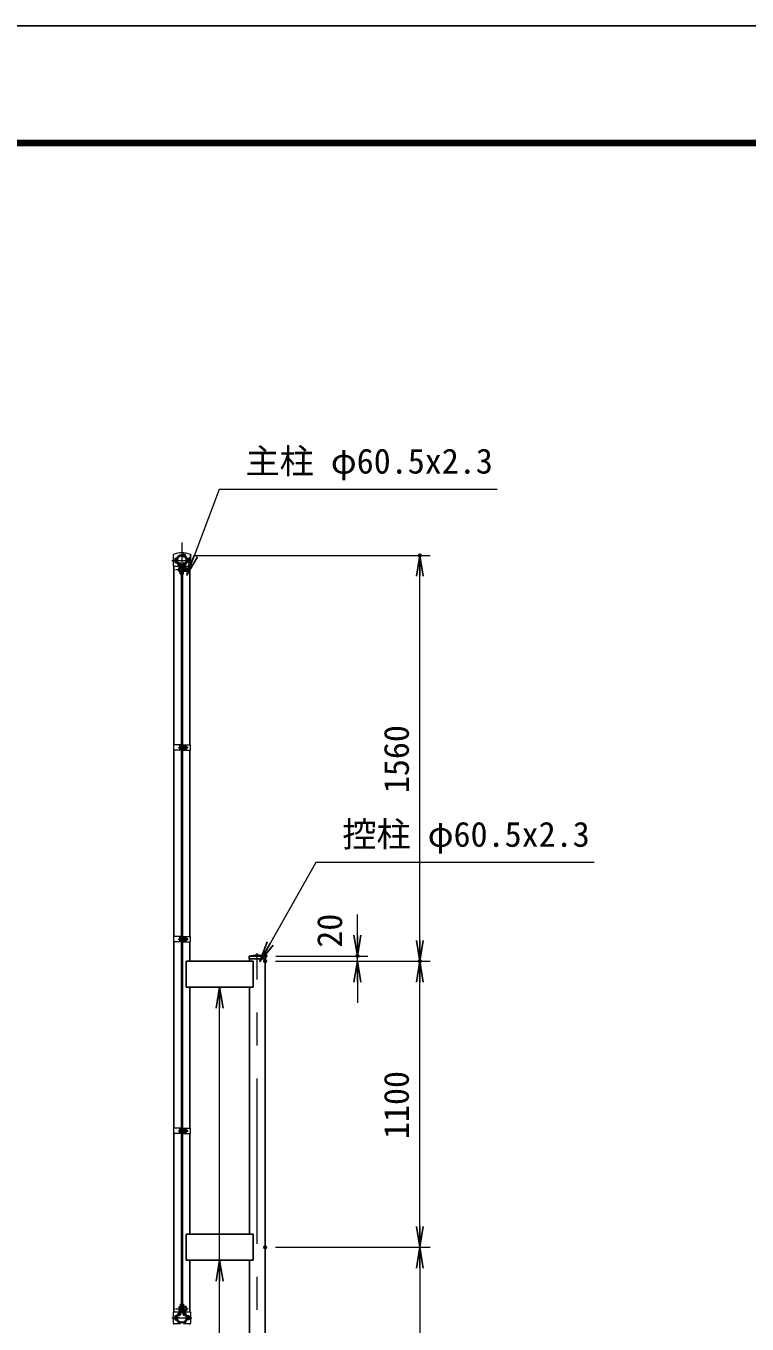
# Model space of a CAD drawing. Units: millimetres, scale not verified. Extents: x -8399 to 8401, y -5940 to 5940.
# Drawn here: x -2188 to 584, y 949 to 5940 of the extents above; entities that cross this region are included whole.
import ezdxf
from ezdxf.enums import TextEntityAlignment as Align

# ---------------------------------------------------------------- set-up
doc = ezdxf.new("R2010")
doc.units = ezdxf.units.MM
doc.header["$LTSCALE"] = 20
doc.header["$PDMODE"] = 32
doc.header["$PDSIZE"] = 10
doc.linetypes.add('USER1', pattern=[50.8, 31.75, -6.35, 6.35, -6.35])
for name, color, linetype, lineweight in [('0-1_D-STR1', 1, 'Continuous', 25), ('0-4_D-BMK', 2, 'USER1', 13), ('0-5_D-STR-DIM', 7, 'Continuous', 13), ('0-8_D-STR3', 3, 'Continuous', 13), ('0-9_D-STR-TXT', 7, 'Continuous', 13), ('0-E_D-TTL', 7, 'Continuous', 25)]:
    doc.layers.add(name, color=color, linetype=linetype, lineweight=lineweight)
doc.layers.add('0-6_0', color=7, linetype='Continuous')
doc.layers.add('0-7_Defpoints', color=8, linetype='Continuous')
doc.styles.add('ＭＳ ゴシック', font='')
doc.styles.get('ＭＳ ゴシック').set_extended_font_data('MS Gothic')

# ---------------------------------------------------------------- blocks, each defined once
blk = doc.blocks.new('_Open')
at = {"layer": '0-6_0'}
blk.add_line((-20, 3.333), (0, 0), dxfattribs=at)
blk.add_lwpolyline([(-20, -3.333), (0, 0), (-20, 0)], dxfattribs=at)

msp = doc.modelspace()

# ---------------------------------------------------------------- linework, layer by layer
at = {"layer": '0-1_D-STR1'}
for p, q in [((-1618.83, 3176.96), (-1618.83, 3862.91)), ((-1598.76, 3876.15), (-1597.37, 3876.96)), ((-1595.26, 3870.08), (-1598.76, 3876.15)), ((-1593.87, 3870.88), (-1597.37, 3876.96)), ((-1583.3, 3870.88), (-1579.79, 3876.96)), ((-1581.91, 3870.08), (-1578.4, 3876.15)), ((-1578.4, 3876.15), (-1579.79, 3876.96)), ((-1558.33, 3176.96), (-1558.33, 3862.91)), ((-1618.83, 2439.96), (-1618.83, 3155.96)), ((-1558.33, 2439.96), (-1558.33, 3155.96)), ((-1618.83, 1702.96), (-1618.83, 2418.96)), ((-1558.33, 2344.46), (-1558.33, 2418.96)), ((-1267.13, 2364.46), (-1330.03, 2364.46)), ((-1330.03, 2364.46), (-1330.03, 2353.46)), ((-1267.13, 2353.46), (-1330.03, 2353.46)), ((-1328.83, 2353.46), (-1328.83, 2344.46)), ((-1268.33, -2755.54), (-1268.33, 2353.46)), ((-1267.13, 2353.46), (-1267.13, 2364.46)), ((-1314.58, 2344.46), (-1572.58, 2344.46)), ((-1572.58, 2344.46), (-1572.58, 2244.46)), ((-1314.58, 2344.46), (-1314.58, 2244.46)), ((-1314.58, 2244.46), (-1572.58, 2244.46)), ((-1558.33, 1702.96), (-1558.33, 2244.46)), ((-1328.83, 2244.46), (-1328.83, 1294.46)), ((-1618.83, 996.01), (-1618.83, 1681.96)), ((-1558.33, 1294.46), (-1558.33, 1681.96)), ((-1314.58, 1294.46), (-1572.58, 1294.46)), ((-1572.58, 1294.46), (-1572.58, 1194.46)), ((-1314.58, 1294.46), (-1314.58, 1194.46)), ((-1314.58, 1194.46), (-1572.58, 1194.46)), ((-1558.33, 996.01), (-1558.33, 1194.46)), ((-1328.83, 1194.46), (-1328.83, 94.46)), ((-1618.83, 947.91), (-1618.83, 951.01)), ((-1595.26, 988.84), (-1598.76, 982.76)), ((-1598.76, 982.76), (-1597.37, 981.96)), ((-1593.87, 988.04), (-1597.37, 981.96)), ((-1583.3, 988.04), (-1579.79, 981.96)), ((-1581.91, 988.84), (-1578.4, 982.76)), ((-1578.4, 982.76), (-1579.79, 981.96)), ((-1558.33, 947.91), (-1558.33, 951.01))]:
    msp.add_line(p, q, dxfattribs=at)
for centre, radius, start, end in [((-1588.58, 3885.41), 19.05, 294.32478, 245.67522), ((-1588.58, 3885.41), 17.45, 294.32478, 245.67522), ((-1595.6, 3869.87), 2, 245.67522, 30), ((-1595.6, 3869.87), 0.401, 245.67522, 30), ((-1581.56, 3869.87), 2, 150, 294.32478), ((-1581.56, 3869.87), 0.401, 150, 294.32478), ((-1298.58, 2203.23), 164.27, 78.96219, 101.03781), ((-1588.58, 973.51), 19.05, 114.32478, 65.67522), ((-1588.58, 973.51), 17.45, 114.32478, 65.67522), ((-1595.6, 989.04), 2, 330, 114.32478), ((-1595.6, 989.04), 0.401, 330, 114.32478), ((-1581.56, 989.04), 2, 65.67522, 210), ((-1581.56, 989.04), 0.401, 65.67522, 210)]:
    msp.add_arc(centre, radius, start, end, dxfattribs=at)
at = {"layer": '0-4_D-BMK'}
for p, q in [((-1588.58, 3954.46), (-1588.58, -2805.54)), ((-1626.55, 3885.41), (-1550.61, 3885.41)), ((-1613.02, 3850.41), (-1564.14, 3850.41)), ((-1603.13, 3166.46), (-1564.53, 3166.46)), ((-1603.13, 2429.46), (-1564.53, 2429.46)), ((-1298.58, -2805.54), (-1298.58, 2375.46)), ((-1603.13, 1692.46), (-1564.53, 1692.46)), ((-1613.02, 1008.51), (-1564.14, 1008.51)), ((-1626.55, 973.51), (-1550.61, 973.51))]:
    msp.add_line(p, q, dxfattribs=at)
at = {"layer": '0-5_D-STR-DIM'}
for p, q in [((-1540.08, 3904.46), (-633.58, 3904.46)), ((-673.58, 2424.46), (-673.58, 3824.46)), ((-913.58, 2444.46), (-913.58, 2524.46)), ((-1227.13, 2364.46), (-873.58, 2364.46)), ((-913.58, 2344.46), (-913.58, 2364.46)), ((-1228.33, 2344.46), (-633.58, 2344.46)), ((-1228.33, 2344.46), (-873.58, 2344.46)), ((-1228.33, 2344.46), (-633.58, 2344.46)), ((-913.58, 2264.46), (-913.58, 2184.46)), ((-673.58, 1324.46), (-673.58, 2264.46)), ((-1228.33, 1244.46), (-633.58, 1244.46)), ((-1228.33, 1244.46), (-633.58, 1244.46)), ((-673.58, 1164.46), (-673.58, 124.46))]:
    msp.add_line(p, q, dxfattribs=at)
at = {"layer": '0-7_Defpoints'}
for p in [(-1580.08, 3904.46), (-673.58, 3904.46), (-1268.33, 2344.46), (-1267.13, 2364.46), (-913.58, 2364.46), (-673.58, 2344.46), (-1268.33, 1244.46)]:
    msp.add_point(p, dxfattribs=at)
at = {"layer": '0-8_D-STR3'}
for p, q in [((-1610.58, 3893.41), (-1610.58, 3877.41)), ((-1561.08, 3893.51), (-1566.58, 3893.51)), ((-1566.58, 3893.51), (-1566.58, 3877.31)), ((-1554.93, 3905.41), (-1554.93, 3862.91)), ((-1615.38, 3891.91), (-1615.38, 3878.91)), ((-1610.21, 3889.41), (-1610.58, 3889.41)), ((-1610.21, 3881.41), (-1610.58, 3881.41)), ((-1599.88, 3843.84), (-1599.88, 3856.84)), ((-1595.08, 3833.71), (-1595.08, 3862.98)), ((-1592.78, 3833.71), (-1592.78, 3862.98)), ((-1591.08, 3855.72), (-1592.78, 3855.72)), ((-1591.08, 3845.09), (-1592.78, 3845.09)), ((-1591.08, 3855.72), (-1591.08, 3845.09)), ((-1591.08, 3854.41), (-1590.83, 3854.41)), ((-1591.08, 3846.41), (-1590.83, 3846.41)), ((-1590.83, 3865.41), (-1590.83, 993.51)), ((-1590.83, 3865.41), (-1586.33, 3865.41)), ((-1586.33, 3865.41), (-1586.33, 993.51)), ((-1586.33, 3854.41), (-1584.38, 3854.41)), ((-1586.33, 3846.41), (-1584.38, 3846.41)), ((-1584.38, 3833.71), (-1584.38, 3862.98)), ((-1582.08, 3833.71), (-1582.08, 3862.98)), ((-1582.08, 3862.91), (-1554.93, 3862.91)), ((-1572.08, 3858.51), (-1582.08, 3858.51)), ((-1572.08, 3854.46), (-1582.08, 3854.46)), ((-1572.08, 3846.36), (-1582.08, 3846.36)), ((-1571.08, 3856.64), (-1571.08, 3844.29)), ((-1571.08, 3854.41), (-1571.08, 3846.41)), ((-1571.08, 3853.73), (-1570.76, 3853.73)), ((-1571.08, 3847.08), (-1570.76, 3847.08)), ((-1566.58, 3889.41), (-1566.95, 3889.41)), ((-1566.58, 3881.41), (-1566.95, 3881.41)), ((-1561.08, 3889.46), (-1566.58, 3889.46)), ((-1561.08, 3881.36), (-1566.58, 3881.36)), ((-1561.08, 3877.31), (-1566.58, 3877.31)), ((-1560.08, 3891.64), (-1560.08, 3879.29)), ((-1560.08, 3889.41), (-1559.58, 3889.41)), ((-1560.08, 3889.41), (-1559.58, 3889.41)), ((-1560.08, 3888.73), (-1559.26, 3888.73)), ((-1560.08, 3882.08), (-1559.26, 3882.08)), ((-1560.08, 3881.41), (-1559.58, 3881.41)), ((-1560.08, 3881.41), (-1559.58, 3881.41)), ((-1559.58, 3889.41), (-1559.58, 3881.41)), ((-1595.08, 3833.71), (-1592.78, 3833.71)), ((-1584.38, 3833.71), (-1582.08, 3833.71)), ((-1572.08, 3842.31), (-1582.08, 3842.31)), ((-1621.13, 3176.96), (-1621.13, 3155.96)), ((-1590.83, 3176.96), (-1621.13, 3176.96)), ((-1590.83, 3155.96), (-1621.13, 3155.96)), ((-1597.93, 3172.96), (-1597.93, 3159.96)), ((-1593.13, 3176.96), (-1593.13, 3155.96)), ((-1593.13, 3174.46), (-1593.13, 3158.46)), ((-1586.33, 3176.96), (-1556.03, 3176.96)), ((-1586.33, 3155.96), (-1556.03, 3155.96)), ((-1584.03, 3176.96), (-1584.03, 3155.96)), ((-1574.03, 3174.56), (-1584.03, 3174.56)), ((-1584.03, 3174.56), (-1584.03, 3158.36)), ((-1574.03, 3170.51), (-1584.03, 3170.51)), ((-1574.03, 3162.41), (-1584.03, 3162.41)), ((-1574.03, 3158.36), (-1584.03, 3158.36)), ((-1573.03, 3172.69), (-1573.03, 3160.34)), ((-1573.03, 3170.46), (-1569.13, 3170.46)), ((-1573.03, 3169.78), (-1568.81, 3169.78)), ((-1573.03, 3163.13), (-1568.81, 3163.13)), ((-1573.03, 3162.46), (-1569.13, 3162.46)), ((-1569.13, 3170.46), (-1569.13, 3162.46)), ((-1556.03, 3176.96), (-1556.03, 3155.96)), ((-1621.13, 2439.96), (-1621.13, 2418.96)), ((-1590.83, 2439.96), (-1621.13, 2439.96)), ((-1590.83, 2418.96), (-1621.13, 2418.96)), ((-1597.93, 2435.96), (-1597.93, 2422.96)), ((-1593.13, 2439.96), (-1593.13, 2418.96)), ((-1593.13, 2437.46), (-1593.13, 2421.46)), ((-1586.33, 2439.96), (-1556.03, 2439.96)), ((-1586.33, 2418.96), (-1556.03, 2418.96)), ((-1584.03, 2439.96), (-1584.03, 2418.96)), ((-1574.03, 2437.56), (-1584.03, 2437.56)), ((-1584.03, 2437.56), (-1584.03, 2421.36)), ((-1574.03, 2433.51), (-1584.03, 2433.51)), ((-1574.03, 2425.41), (-1584.03, 2425.41)), ((-1574.03, 2421.36), (-1584.03, 2421.36)), ((-1573.03, 2435.69), (-1573.03, 2423.34)), ((-1573.03, 2433.46), (-1569.13, 2433.46)), ((-1573.03, 2432.78), (-1568.81, 2432.78)), ((-1573.03, 2426.13), (-1568.81, 2426.13)), ((-1573.03, 2425.46), (-1569.13, 2425.46)), ((-1569.13, 2433.46), (-1569.13, 2425.46)), ((-1556.03, 2439.96), (-1556.03, 2418.96)), ((-1621.13, 1702.96), (-1621.13, 1681.96)), ((-1590.83, 1702.96), (-1621.13, 1702.96)), ((-1597.93, 1698.96), (-1597.93, 1685.96)), ((-1593.13, 1702.96), (-1593.13, 1681.96)), ((-1593.13, 1700.46), (-1593.13, 1684.46)), ((-1586.33, 1702.96), (-1556.03, 1702.96)), ((-1584.03, 1702.96), (-1584.03, 1681.96)), ((-1574.03, 1700.56), (-1584.03, 1700.56)), ((-1584.03, 1700.56), (-1584.03, 1684.36)), ((-1573.03, 1698.69), (-1573.03, 1686.34)), ((-1556.03, 1702.96), (-1556.03, 1681.96)), ((-1590.83, 1681.96), (-1621.13, 1681.96)), ((-1586.33, 1681.96), (-1556.03, 1681.96)), ((-1574.03, 1696.51), (-1584.03, 1696.51)), ((-1574.03, 1688.41), (-1584.03, 1688.41)), ((-1574.03, 1684.36), (-1584.03, 1684.36)), ((-1573.03, 1696.46), (-1569.13, 1696.46)), ((-1573.03, 1695.78), (-1568.81, 1695.78)), ((-1573.03, 1689.13), (-1568.81, 1689.13)), ((-1573.03, 1688.46), (-1569.13, 1688.46)), ((-1569.13, 1696.46), (-1569.13, 1688.46)), ((-1599.88, 1015.01), (-1599.88, 1002.01)), ((-1595.08, 1025.51), (-1595.08, 995.94)), ((-1595.08, 1025.51), (-1592.78, 1025.51)), ((-1592.78, 1025.51), (-1592.78, 995.94)), ((-1591.08, 1013.82), (-1592.78, 1013.82)), ((-1591.08, 1003.19), (-1592.78, 1003.19)), ((-1591.08, 1013.82), (-1591.08, 1003.19)), ((-1591.08, 1012.51), (-1590.83, 1012.51)), ((-1591.08, 1004.51), (-1590.83, 1004.51)), ((-1586.33, 1012.51), (-1584.38, 1012.51)), ((-1586.33, 1004.51), (-1584.38, 1004.51)), ((-1584.38, 1025.51), (-1584.38, 995.94)), ((-1584.38, 1025.51), (-1582.08, 1025.51)), ((-1582.08, 1025.51), (-1582.08, 995.94)), ((-1572.08, 1016.61), (-1582.08, 1016.61)), ((-1572.08, 1012.56), (-1582.08, 1012.56)), ((-1582.08, 1012.51), (-1581.88, 1012.51)), ((-1582.08, 1004.51), (-1581.88, 1004.51)), ((-1572.08, 1004.46), (-1582.08, 1004.46)), ((-1572.08, 1000.41), (-1582.08, 1000.41)), ((-1571.08, 1014.74), (-1571.08, 1002.39)), ((-1571.08, 1012.51), (-1571.08, 1004.51)), ((-1571.08, 1011.83), (-1570.76, 1011.83)), ((-1571.08, 1005.18), (-1570.76, 1005.18)), ((-1622.23, 996.01), (-1595.08, 996.01)), ((-1622.23, 996.01), (-1622.23, 951.01)), ((-1622.23, 951.01), (-1595.28, 951.01)), ((-1615.38, 980.01), (-1615.38, 967.01)), ((-1610.58, 981.51), (-1610.58, 965.51)), ((-1610.21, 977.51), (-1610.58, 977.51)), ((-1610.21, 969.51), (-1610.58, 969.51)), ((-1595.28, 954.98), (-1596.06, 952.82)), ((-1595.28, 954.98), (-1595.28, 951.01)), ((-1590.83, 993.51), (-1586.33, 993.51)), ((-1582.08, 996.01), (-1554.93, 996.01)), ((-1581.88, 954.98), (-1581.88, 951.01)), ((-1581.88, 954.98), (-1581.1, 952.82)), ((-1581.88, 951.01), (-1554.93, 951.01)), ((-1566.58, 977.51), (-1566.95, 977.51)), ((-1566.58, 969.51), (-1566.95, 969.51)), ((-1561.08, 981.61), (-1566.58, 981.61)), ((-1566.58, 981.61), (-1566.58, 965.41)), ((-1561.08, 977.56), (-1566.58, 977.56)), ((-1561.08, 969.46), (-1566.58, 969.46)), ((-1561.08, 965.41), (-1566.58, 965.41)), ((-1560.08, 979.74), (-1560.08, 967.39)), ((-1560.08, 977.51), (-1559.58, 977.51)), ((-1560.08, 977.51), (-1559.58, 977.51)), ((-1560.08, 976.83), (-1559.26, 976.83)), ((-1560.08, 970.18), (-1559.26, 970.18)), ((-1560.08, 969.51), (-1559.58, 969.51)), ((-1560.08, 969.51), (-1559.58, 969.51)), ((-1559.58, 977.51), (-1559.58, 969.51)), ((-1554.93, 996.01), (-1554.93, 951.01))]:
    msp.add_line(p, q, dxfattribs=at)
msp.add_lwpolyline([(-1622.23, 3905.41), (-1622.23, 3862.91), (-1595.08, 3862.91)], dxfattribs=at)
for centre, radius, start, end in [((-1618.93, 3905.41), 3.3, 116.72671, 180), ((-1588.58, 3832.52), 82.25, 67.22973, 112.77027), ((-1588.58, 3885.41), 22, 290.1633, 249.8367), ((-1588.58, 3885.41), 19.7, 289.83718, 250.16282), ((-1562.62, 3891.48), 2.54, 307.21089, 52.78911), ((-1558.23, 3905.41), 3.3, 0, 63.27329), ((-1597.08, 3862.98), 2, 0, 62.72039), ((-1597.08, 3862.98), 4.3, 0, 65.03562), ((-1580.08, 3862.98), 4.3, 114.96438, 180), ((-1580.08, 3862.98), 2, 117.27961, 180), ((-1573.62, 3856.48), 2.54, 307.21089, 52.78911), ((-1579.78, 3850.41), 8.7, 332.26063, 27.73937), ((-1573.63, 3844.33), 2.55, 307.42505, 52.57495), ((-1578.58, 3850.41), 8.5, 331.92751, 28.07249), ((-1568.78, 3885.41), 8.7, 332.26063, 27.73937), ((-1562.63, 3879.33), 2.55, 307.42505, 52.57495), ((-1567.08, 3885.41), 8.5, 331.92751, 28.07249), ((-1575.57, 3172.53), 2.54, 307.21089, 52.78911), ((-1581.73, 3166.46), 8.7, 332.26063, 27.73937), ((-1575.58, 3160.38), 2.55, 307.42505, 52.57495), ((-1576.63, 3166.46), 8.5, 331.92751, 28.07249), ((-1575.57, 2435.53), 2.54, 307.21089, 52.78911), ((-1581.73, 2429.46), 8.7, 332.26063, 27.73937), ((-1575.58, 2423.38), 2.55, 307.42505, 52.57495), ((-1576.63, 2429.46), 8.5, 331.92751, 28.07249), ((-1575.57, 1698.53), 2.54, 307.21089, 52.78911), ((-1581.73, 1692.46), 8.7, 332.26063, 27.73937), ((-1575.58, 1686.38), 2.55, 307.42505, 52.57495), ((-1576.63, 1692.46), 8.5, 331.92751, 28.07249), ((-1573.62, 1014.58), 2.54, 307.21089, 52.78911), ((-1579.78, 1008.51), 8.7, 332.26063, 27.73937), ((-1573.63, 1002.43), 2.55, 307.42505, 52.57495), ((-1578.58, 1008.51), 8.5, 331.92751, 28.07249), ((-1588.58, 973.51), 22, 110.1633, 250.11694), ((-1588.58, 973.51), 19.7, 109.83718, 250.11694), ((-1597.08, 995.94), 2, 297.27961, 0), ((-1597.08, 995.94), 4.3, 294.96438, 0), ((-1580.08, 995.94), 4.3, 180, 245.03562), ((-1580.08, 995.94), 2, 180, 242.72039), ((-1588.58, 973.51), 19.7, 289.88306, 70.16282), ((-1588.58, 973.51), 22, 289.88306, 69.8367), ((-1562.62, 979.58), 2.54, 307.21089, 52.78911), ((-1568.78, 973.51), 8.7, 332.26063, 27.73937), ((-1562.63, 967.43), 2.55, 307.42505, 52.57495), ((-1567.08, 973.51), 8.5, 331.92751, 28.07249)]:
    msp.add_arc(centre, radius, start, end, dxfattribs=at)
for centre, start_param, end_param in [((-1610.58, 3891.91), 1.5707963, 3.1415927), ((-1610.58, 3878.91), 3.1415927, 4.712389), ((-1595.08, 3856.84), 1.5707963, 3.1415927), ((-1595.08, 3843.84), 3.1415927, 4.712389), ((-1593.13, 3172.96), 1.5707963, 3.1415927), ((-1593.13, 3159.96), 3.1415927, 4.712389), ((-1593.13, 2435.96), 1.5707963, 3.1415927), ((-1593.13, 2422.96), 3.1415927, 4.712389), ((-1593.13, 1698.96), 1.5707963, 3.1415927), ((-1593.13, 1685.96), 3.1415927, 4.712389), ((-1595.08, 1015.01), 1.5707963, 3.1415927), ((-1595.08, 1002.01), 3.1415927, 4.712389), ((-1610.58, 980.01), 1.5707963, 3.1415927), ((-1610.58, 967.01), 3.1415927, 4.712389)]:
    msp.add_ellipse(centre, major_axis=(4.8, 0), ratio=0.3125, start_param=start_param, end_param=end_param, dxfattribs=at)
at = {"layer": '0-9_D-STR-TXT'}
msp.add_line((-1443.58, 276.14), (-1443.58, 1192.46), dxfattribs=at)
for points in [[(-376.23, 4158.48), (-1445.59, 4158.48), (-1568.27, 3830.99)], [(-3.88, 2723.58), (-1073.24, 2723.58), (-1287.44, 2344.98)], [(199.18, 276.14), (-1443.58, 276.14), (-1443.58, 2242.46)]]:
    msp.add_lwpolyline(points, dxfattribs=at)
at = {"layer": '0-E_D-TTL', "color": 2}
msp.add_lwpolyline([(-8399.36, 5940.45), (8400.64, 5940.45), (8400.64, -5939.55), (-8399.36, -5939.55)], close=True, dxfattribs=at)
at = {"layer": '0-E_D-TTL'}
for points in [[(-7859.36, 5500.45), (7860.64, 5500.45), (7860.64, -5499.55), (-7859.36, -5499.55)], [(-7854.36, 5495.45), (7855.64, 5495.45), (7855.64, -5494.55), (-7854.36, -5494.55)], [(-7849.36, 5490.45), (7850.64, 5490.45), (7850.64, -5489.55), (-7849.36, -5489.55)], [(-7844.36, 5485.45), (7845.64, 5485.45), (7845.64, -5484.55), (-7844.36, -5484.55)], [(-7839.36, 5480.45), (7840.64, 5480.45), (7840.64, -5479.55), (-7839.36, -5479.55)]]:
    msp.add_lwpolyline(points, close=True, dxfattribs=at)

# ---------------------------------------------------------------- block references
at = {"layer": '0-5_D-STR-DIM', "xscale": 4, "yscale": 4}
for p, rotation in [((-673.58, 3904.46), 90), ((-913.58, 2364.46), 270), ((-673.58, 2344.46), 270), ((-913.58, 2344.46), 90), ((-673.58, 2344.46), 90), ((-673.58, 1244.46), 270), ((-673.58, 1244.46), 90)]:
    msp.add_blockref('_Open', p, dxfattribs=dict(at, rotation=rotation))
at = {"layer": '0-9_D-STR-TXT', "xscale": 4, "yscale": 4}
for p, rotation in [((-1568.97, 3829.12), 249.46512), ((-1288.42, 2343.24), 240.49991), ((-1443.58, 2244.46), 90), ((-1443.58, 1194.46), 90)]:
    msp.add_blockref('_Open', p, dxfattribs=dict(at, rotation=rotation))

# ---------------------------------------------------------------- texts
at = {"layer": '0-5_D-STR-DIM', "style": 'ＭＳ ゴシック'}
for s, p in [('1560', (-687.08, 2990.66)), ('20', (-943.64, 2396.38)), ('1100', (-687.08, 1660.66))]:
    msp.add_text(s, height=96.19, rotation=90, dxfattribs=at).set_placement(p, align=Align.BOTTOM_LEFT)
at = {"layer": '0-9_D-STR-TXT', "style": 'ＭＳ ゴシック'}
for s, p in [('主柱 φ60.5x2.3', (-1343.75, 4190.51)), ('控柱 φ60.5x2.3', (-971.39, 2755.6))]:
    msp.add_text(s, height=96.19, dxfattribs=at).set_placement(p, align=Align.BOTTOM_LEFT)

doc.saveas('drawing.dxf')
